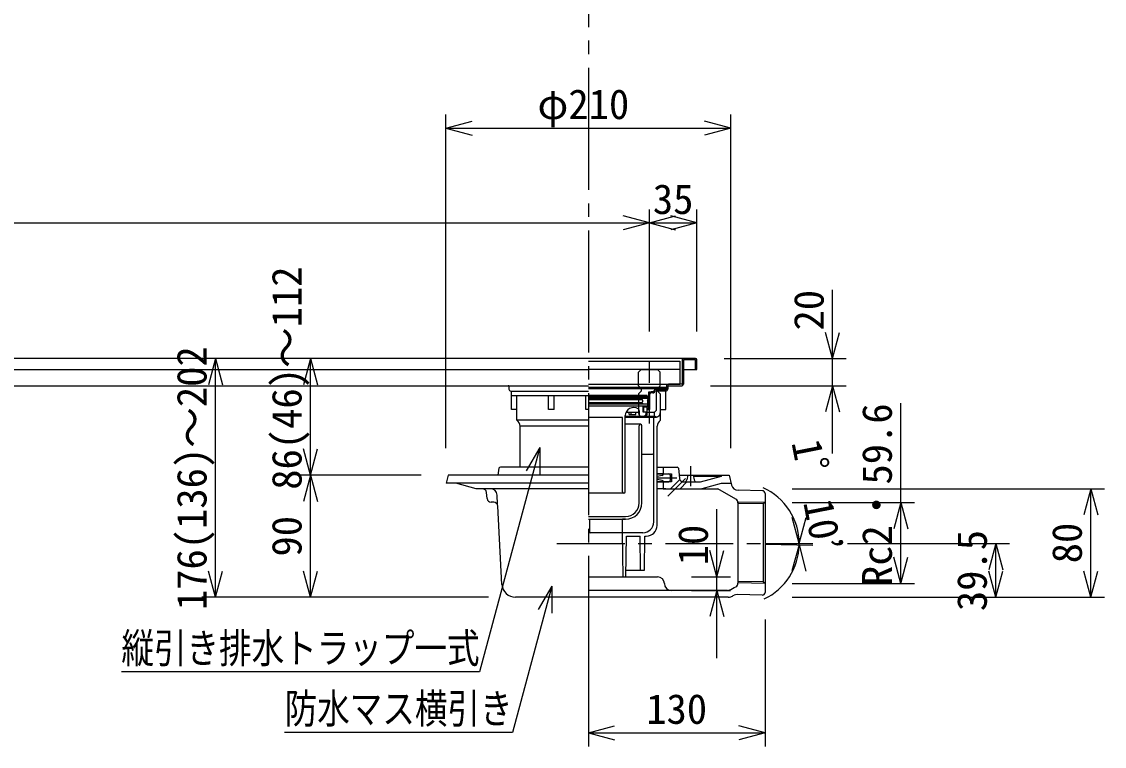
# Model space of a CAD drawing. Units: millimetres, scale not verified. Extents: x -1365 to 1365, y -930 to 870.
# Drawn here: x 40 to 838, y -283 to 251 of the extents above; entities that cross this region are included whole.
import ezdxf
from ezdxf.enums import TextEntityAlignment as Align

# ---------------------------------------------------------------- set-up
doc = ezdxf.new("R2010")
doc.units = ezdxf.units.MM
doc.header["$LTSCALE"] = 10
for name, pattern in [('CHAIN1', [8, 5, -1, 1, -1]), ('CHAIN2', [12, 9, -1, 1, -1]), ('DASHED2', [3, 2, -1])]:
    doc.linetypes.add(name, pattern=pattern)
for name, color, linetype in [('0-0_計極細', 2, 'Continuous'), ('0-1_計細線', 3, 'Continuous'), ('0-5_寸法線', 7, 'Continuous')]:
    doc.layers.add(name, color=color, linetype=linetype)
doc.styles.add('ＭＳ ゴシック', font='')
doc.styles.get('ＭＳ ゴシック').set_extended_font_data('MS Gothic')

msp = doc.modelspace()

# ---------------------------------------------------------------- linework, layer by layer
at = {"layer": '0-0_計極細', "linetype": 'CHAIN2'}
msp.add_line((457.61, 577.48), (457.61, -194.19), dxfattribs=at)
at = {"layer": '0-0_計極細', "linetype": 'DASHED2'}
msp.add_line((502.61, -44.77), (502.61, 0.28), dxfattribs=at)
at = {"layer": '0-0_計極細'}
for p, q in [((457.81, -18.07), (514.71, -18.07)), ((457.81, -19.07), (507.79, -19.07)), ((502.11, -24.57), (502.11, -21.57)), ((502.11, -21.57), (504.06, -21.57)), ((502.11, -33.87), (502.11, -23.32)), ((502.81, -34.57), (502.81, -23.32)), ((505.05, -21.57), (503.86, -21.57)), ((505.05, -22.27), (503.86, -22.27)), ((507.79, -19.07), (514.71, -18.09)), ((507.79, -35.09), (507.79, -19.78)), ((507.88, -19.76), (514.71, -18.79)), ((514.71, -33.92), (514.71, -18.07)), ((501.31, -25.97), (457.81, -25.97)), ((457.81, -26.17), (501.96, -26.17)), ((457.81, -27.17), (497.06, -27.17)), ((457.81, -29.47), (497.06, -29.47)), ((457.81, -30.47), (501.16, -30.47)), ((501.31, -30.57), (457.81, -30.57)), ((458.01, -24.07), (501.01, -24.07)), ((458.01, -25.07), (501.61, -25.07)), ((497.06, -27.17), (497.56, -26.67)), ((497.56, -27.67), (497.06, -27.17)), ((497.56, -26.17), (497.56, -26.67)), ((497.56, -27.67), (497.56, -28.97)), ((497.56, -29.97), (497.56, -30.47)), ((501.01, -25.07), (501.01, -24.07)), ((501.16, -27.67), (501.96, -26.17)), ((501.16, -27.67), (501.16, -30.47)), ((501.31, -25.97), (501.31, -25.07)), ((501.31, -32.07), (501.31, -30.57)), ((501.31, -32.07), (457.81, -32.07)), ((484.81, -40.57), (484.81, -39.1)), ((484.81, -39.48), (506.31, -39.48)), ((485.36, -36.57), (495.3, -36.57)), ((487.59, -38.27), (487.59, -36.57)), ((487.59, -38.27), (492.59, -38.27)), ((489.09, -38.27), (489.09, -36.57)), ((492.59, -38.27), (492.59, -36.57)), ((495.31, -39.47), (495.31, -36.47)), ((498.06, -36.47), (498.06, -32.07)), ((498.06, -32.57), (502.11, -32.57)), ((500.31, -36.47), (498.06, -36.47)), ((498.56, -36.47), (498.56, -32.57)), ((499.98, -38.57), (500.81, -38.57)), ((500.31, -37.47), (500.31, -36.47)), ((500.81, -38.57), (500.81, -32.57)), ((500.81, -33.87), (502.11, -33.87)), ((500.81, -34.57), (502.81, -34.57)), ((500.81, -36.57), (506.31, -36.57)), ((507.79, -35.09), (506.31, -36.57)), ((506.31, -39.48), (506.31, -36.57)), ((507.79, -40.28), (506.31, -39.48)), ((510.81, -34.48), (514.71, -34.48)), ((510.81, -42.48), (510.81, -34.48)), ((514.53, -34.48), (514.71, -34.3)), ((514.71, -34.48), (514.71, -33.92)), ((457.81, -40.28), (482.81, -40.28)), ((482.81, -95.27), (482.81, -40.57)), ((496.06, -45.48), (484.67, -45.48)), ((484.71, -40.28), (507.79, -40.28)), ((484.81, -95.27), (484.81, -40.57)), ((495.06, -103.48), (495.06, -46.48)), ((497.06, -103.48), (497.06, -46.48)), ((505.81, -66.56), (505.81, -40.28)), ((508.31, -119.98), (508.31, -46.81)), ((497.06, -67.55), (504.93, -67.55)), ((505.81, -117.48), (505.81, -66.56)), ((497.06, -103.48), (497.06, -76.48)), ((484.8, -95.4), (484.8, -95.4)), ((483.81, -96.27), (457.81, -96.27)), ((457.81, -113.48), (485.06, -113.48)), ((457.81, -115.48), (485.06, -115.48)), ((458.8, -124.98), (458.74, -115.49)), ((482.81, -125.48), (482.81, -115.48)), ((485.06, -115.48), (482.81, -115.48)), ((482.81, -125.48), (457.81, -125.48)), ((497.81, -125.48), (482.81, -125.48)), ((483.31, -157.98), (482.81, -125.48)), ((485.81, -127.98), (495.81, -127.98)), ((496.06, -152.98), (495.81, -127.98)), ((498.91, -152.98), (499.31, -127.98)), ((499.31, -127.98), (500.31, -127.98)), ((485.39, -152.98), (498.91, -152.98))]:
    msp.add_line(p, q, dxfattribs=at)
at = {"layer": '0-0_計極細', "linetype": 'CHAIN1'}
for p, q in [((532.84, -76.38), (532.84, -90.99)), ((508.31, -84.98), (522.82, -84.98)), ((529.08, -85.54), (516.24, -98.38)), ((434.4, -133.48), (608.03, -133.48))]:
    msp.add_line(p, q, dxfattribs=at)
at = {"layer": '0-0_計極細'}
for points in [[(497.56, -29.97), (497.06, -29.47), (497.56, -28.97)], [(457.81, -157.98), (482.36, -157.98), (485.31, -157.98), (485.81, -127.98)]]:
    msp.add_lwpolyline(points, dxfattribs=at)
for centre, radius, start, end in [((503.86, -23.32), 1.75, 90, 180), ((503.86, -23.32), 1.05, 90, 180), ((505.05, -20.57), 1, 270, 356.64911), ((505.05, -20.57), 1.7, 270, 356.64911), ((507.79, -20.82), 1.75, 90, 175.84901), ((507.79, -20.82), 1.05, 90, 175.84901), ((501.61, -24.57), 0.5, 270, 360), ((490.81, -39.1), 6, 55.16629, 180), ((492.31, -36.47), 3, 0, 50.0295), ((498.31, -37.47), 2, 270, 360), ((496.06, -46.48), 1, 90, 180), ((496.06, -46.48), 1, 0, 90), ((513.31, -46.81), 5, 120, 180), ((504.81, -66.56), 1, 277.18076, 360), ((483.81, -95.27), 1, 180, 270), ((483.81, -95.27), 1, 270, 360), ((485.06, -103.48), 10, 270, 360), ((485.06, -103.48), 12, 270, 360), ((497.81, -117.48), 8, 270, 360), ((459.3, -124.98), 0.5, 180.39514, 270), ((500.31, -119.98), 8, 270, 360)]:
    msp.add_arc(centre, radius, start, end, dxfattribs=at)
at = {"layer": '0-1_計細線'}
for p, q in [((457.61, 1.12), (525.11, 1.12)), ((525.11, 1.12), (525.11, -15.98)), ((526.61, 2.02), (526.61, -15.98)), ((537.61, -4.98), (537.61, 2.02)), ((-658.39, -4.98), (457.61, -4.98)), ((457.61, -4.88), (525.11, -4.88)), ((536.61, -4.98), (537.61, -4.98)), ((-52.39, -16.98), (457.61, -16.98)), ((399.11, -17.48), (399.11, -19.48)), ((400.61, -20.98), (457.61, -20.98)), ((400.91, -34.48), (400.91, -20.98)), ((457.61, -15.98), (525.11, -15.98)), ((514.71, -20.4), (507.78, -21.2)), ((514.61, -20.98), (508.61, -20.98)), ((515.11, -17.48), (515.11, -19.48)), ((516.11, -17.48), (516.11, -19.48)), ((526.61, -15.98), (516.61, -15.98)), ((516.61, -16.98), (526.61, -16.98)), ((457.81, -24.48), (400.91, -24.48)), ((404.81, -42.48), (404.81, -24.48)), ((428.31, -34.48), (428.31, -24.48)), ((432.31, -34.48), (432.31, -24.48)), ((404.81, -34.48), (400.91, -34.48)), ((432.31, -34.48), (428.31, -34.48)), ((457.81, -42.48), (404.81, -42.48)), ((407.31, -76.98), (407.31, -46.81)), ((457.81, -46.81), (407.31, -46.81)), ((391.74, -77.87), (390.96, -82.98)), ((457.8, -76.98), (392.73, -76.98)), ((508.31, -76.98), (522.95, -76.98)), ((512.84, -76.98), (512.84, -81.98)), ((523.94, -77.87), (524.8, -85.32)), ((354.34, -82.98), (352.84, -88.98)), ((457.8, -82.98), (354.34, -82.98)), ((508.31, -81.98), (516.84, -81.98)), ((512.84, -81.98), (508.31, -81.98)), ((512.04, -83.14), (508.31, -83.89)), ((512.04, -86.82), (508.31, -86.07)), ((512.84, -81.98), (518.84, -81.98)), ((512.84, -82.16), (512.84, -81.98)), ((517.84, -82.98), (517.84, -86.98)), ((524.99, -86.09), (518.1, -92.98)), ((518.84, -81.98), (518.84, -87.98)), ((524.53, -82.98), (561.34, -82.98)), ((530.84, -82.98), (530.25, -86.33)), ((534.84, -82.98), (535.45, -86.34)), ((534.99, -83.8), (555.07, -83.8)), ((540.18, -87.98), (555.77, -83.8)), ((555.77, -83.8), (555.84, -82.98)), ((561.34, -82.98), (563.17, -90.3)), ((457.8, -88.98), (352.84, -88.98)), ((374.84, -92.98), (359.91, -88.98)), ((457.8, -92.98), (374.84, -92.98)), ((385.41, -92.98), (380.89, -92.98)), ((382.96, -100.24), (382.57, -95.72)), ((508.31, -87.98), (516.84, -87.98)), ((514.7, -92.98), (508.31, -92.98)), ((512.84, -87.8), (512.84, -87.98)), ((512.84, -87.98), (512.84, -92.98)), ((512.84, -92.98), (552.91, -92.98)), ((530.17, -87.98), (525.17, -92.98)), ((527.78, -87.98), (532.84, -87.98)), ((532.84, -87.98), (540.18, -87.98)), ((536.1, -92.98), (540.84, -92.98)), ((566.34, -100.74), (552.91, -92.98)), ((585.88, -94.43), (567.93, -94.09)), ((387.85, -102.98), (385.95, -102.98)), ((390.76, -104.38), (390.41, -97.71)), ((587.84, -103.17), (567.84, -102.79)), ((567.84, -103.33), (567.84, -162.63)), ((587.84, -103.17), (586.34, -104.15)), ((587.84, -96.43), (587.84, -169.45)), ((393.95, -163.52), (390.84, -105.82)), ((586.34, -104.15), (567.82, -103.79)), ((586.34, -104.15), (586.34, -161.76)), ((457.81, -157.98), (508.62, -157.98)), ((457.81, -157.98), (488.13, -157.98)), ((587.84, -162.79), (567.84, -162.4)), ((586.34, -161.76), (567.86, -161.4)), ((587.84, -162.79), (586.34, -161.76)), ((560.64, -172.98), (403.93, -172.98)), ((560.05, -167.98), (457.8, -167.98)), ((585.81, -171.45), (567.17, -171.09))]:
    msp.add_line(p, q, dxfattribs=at)
at = {"layer": '0-1_計細線', "linetype": 'DASHED2'}
for p, q in [((496.61, -4.99), (494.61, -6.99)), ((494.61, -16.99), (494.61, -6.99)), ((496.61, -4.99), (508.61, -4.99)), ((510.61, -6.99), (508.61, -4.99)), ((510.61, -16.99), (510.61, -6.99)), ((494.61, -22.99), (494.61, -36.99)), ((510.61, -22.99), (510.61, -36.99)), ((497.61, -39.99), (507.61, -39.99))]:
    msp.add_line(p, q, dxfattribs=at)
at = {"layer": '0-1_計細線'}
for points in [[(536.61, 3.02), (527.61, 3.02), (-657.39, 3.02)], [(527.61, -4.98), (536.61, -4.98), (536.61, 2.02), (527.61, 2.02), (527.61, -15.98)], [(514.61, -19.98), (508.61, -19.98), (508.61, -20.98)], [(457.81, -34.48), (455.81, -34.48), (455.81, -24.48)], [(518.84, -87.98), (512.84, -87.98), (508.31, -87.98)], [(541.49, -92.81), (555.77, -88.98), (562.84, -88.98)]]:
    msp.add_lwpolyline(points, dxfattribs=at)
at = {"layer": '0-1_計細線', "linetype": 'DASHED2'}
for points in [[(494.61, -16.99), (496.61, -18.99), (496.61, -20.99), (494.61, -22.99)], [(510.61, -16.99), (508.61, -18.99), (508.61, -20.99), (510.61, -22.99)]]:
    msp.add_lwpolyline(points, dxfattribs=at)
at = {"layer": '0-1_計細線'}
for centre, radius, start, end in [((527.61, 2.02), 1, 90, 180), ((536.61, 2.02), 1, 0, 90), ((398.61, -17.48), 0.5, 0, 90), ((400.61, -19.48), 1.5, 180, 270), ((514.61, -19.48), 1.5, 270, 360), ((514.61, -19.48), 0.5, 270, 360), ((516.61, -17.48), 1.5, 90, 180), ((516.61, -17.48), 0.5, 90, 180), ((526.61, -15.98), 1, 270, 360), ((402.31, -46.81), 5, 0, 60), ((392.73, -77.98), 1, 90, 173.4802), ((522.95, -77.98), 1, 6.5198, 90), ((511.84, -82.16), 1, 281.30993, 360), ((511.84, -87.8), 1, 0, 78.69007), ((516.84, -82.98), 1, 0, 90), ((516.84, -86.98), 1, 270, 360), ((527.78, -84.98), 3, 186.5198, 270), ((528.28, -85.98), 2, 270, 350.0212), ((537.42, -85.98), 2, 190.32905, 270), ((379.58, -95.98), 3, 5, 90), ((385.41, -97.98), 5, 3.08199, 90), ((568.03, -89.09), 5, 194.03624, 268.9), ((585.84, -96.43), 2, 0, 88.9), ((385.95, -99.98), 3, 185, 270), ((387.85, -105.98), 3, 3.08199, 90), ((564.84, -103.33), 3, 0, 60.23101), ((508.62, -162.98), 5, 0, 90), ((403.93, -162.98), 10, 183.08199, 270), ((518.62, -162.98), 5, 180, 270), ((543.99, -126.17), 45, 292.48305, 299.76899), ((564.84, -162.63), 3, 299.76899, 360), ((560.05, -164.98), 3, 270, 292.48305), ((560.64, -167.98), 5, 270, 291.71126), ((543.99, -126.17), 50, 291.71126, 294.81818), ((567.08, -176.09), 5, 88.9, 114.81818), ((585.84, -169.45), 2, 268.9, 360)]:
    msp.add_arc(centre, radius, start, end, dxfattribs=at)
at = {"layer": '0-1_計細線', "linetype": 'DASHED2'}
for centre, start, end in [((497.61, -36.99), 180, 270), ((507.61, -36.99), 270, 360)]:
    msp.add_arc(centre, 3, start, end, dxfattribs=at)
at = {"layer": '0-5_寸法線'}
for p, q in [((352.61, -62.98), (352.61, 183.02)), ((352.61, 173.02), (371.92, 178.2)), ((562.61, 173.02), (543.29, 178.2)), ((562.61, -62.98), (562.61, 183.02)), ((352.61, 173.02), (371.92, 167.84)), ((352.61, 173.02), (562.61, 173.02)), ((562.61, 173.02), (543.29, 167.84)), ((502.61, 23.02), (502.61, 113.02)), ((537.61, 23.02), (537.61, 113.02)), ((502.61, 103.02), (483.29, 108.2)), ((502.61, 103.02), (521.92, 108.2)), ((537.61, 103.02), (518.29, 108.2)), ((-623.39, 103.02), (502.61, 103.02)), ((502.61, 103.02), (483.29, 97.84)), ((502.61, 103.02), (521.92, 97.84)), ((502.61, 103.02), (537.61, 103.02)), ((537.61, 103.02), (518.29, 97.84)), ((637.61, -66.98), (637.61, 53.73)), ((637.61, 3.02), (632.43, 22.34)), ((637.61, 3.02), (642.78, 22.34)), ((437.61, 3.02), (172.84, 3.02)), ((182.84, 3.02), (177.66, -16.3)), ((182.84, 3.02), (188.01, -16.3)), ((182.84, -172.98), (182.84, 3.02)), ((437.61, 3.02), (242.84, 3.02)), ((252.84, 3.02), (247.66, -16.3)), ((252.84, 3.02), (258.01, -16.3)), ((252.84, -82.98), (252.84, 3.02)), ((557.61, 3.02), (647.61, 3.02)), ((547.61, -16.98), (647.61, -16.98)), ((637.61, -16.98), (632.43, -36.3)), ((637.61, -16.98), (642.78, -36.3)), ((687.84, -162.79), (687.84, -29.77)), ((252.84, -82.98), (247.66, -63.66)), ((252.84, -82.98), (258.01, -63.66)), ((421.85, -62.57), (411.85, -79.89)), ((421.85, -62.57), (421.85, -82.57)), ((334.34, -82.98), (242.84, -82.98)), ((252.84, -82.98), (247.66, -102.3)), ((252.84, -82.98), (258.01, -102.3)), ((252.84, -172.98), (252.84, -82.98)), ((607.84, -92.98), (837.84, -92.98)), ((827.84, -92.98), (822.67, -112.3)), ((827.84, -92.98), (833.02, -112.3)), ((827.84, -172.98), (827.84, -92.98)), ((607.84, -103.17), (697.84, -103.17)), ((687.84, -103.17), (682.67, -122.49)), ((687.84, -103.17), (693.02, -122.49)), ((552.3, -217.98), (552.3, -107.98)), ((613, -133.48), (607.82, -114.16)), ((613, -133.48), (618.17, -114.16)), ((587.79, -133.48), (623, -133.48)), ((587.79, -133.86), (622.99, -134.54)), ((612.99, -134.35), (607.44, -153.56)), ((612.99, -134.35), (617.79, -153.76)), ((648.61, -133.48), (767.84, -133.48)), ((757.84, -133.48), (752.67, -152.8)), ((757.84, -133.48), (763.02, -152.8)), ((757.84, -172.98), (757.84, -133.48)), ((552.3, -157.98), (547.12, -138.66)), ((552.3, -157.98), (557.47, -138.66)), ((687.84, -162.79), (682.67, -143.47)), ((687.84, -162.79), (693.02, -143.47)), ((182.84, -172.98), (177.66, -153.66)), ((182.84, -172.98), (188.01, -153.66)), ((252.84, -172.98), (247.66, -153.66)), ((252.84, -172.98), (258.01, -153.66)), ((533.62, -157.98), (562.3, -157.98)), ((757.84, -172.98), (752.67, -153.66)), ((757.84, -172.98), (763.02, -153.66)), ((827.84, -172.98), (822.67, -153.66)), ((827.84, -172.98), (833.02, -153.66)), ((430.7, -164.74), (420.7, -182.06)), ((430.7, -164.74), (430.7, -184.74)), ((607.84, -162.79), (697.84, -162.79)), ((383.93, -172.98), (172.84, -172.98)), ((383.93, -172.98), (242.84, -172.98)), ((533.62, -167.98), (562.3, -167.98)), ((552.3, -167.98), (547.12, -187.3)), ((552.3, -167.98), (557.47, -187.3)), ((607.84, -172.98), (837.84, -172.98)), ((607.84, -172.98), (767.84, -172.98)), ((587.84, -189.45), (587.84, -282.98)), ((457.61, -192.98), (457.61, -282.98)), ((457.61, -272.98), (476.92, -267.8)), ((587.84, -272.98), (568.53, -267.8)), ((457.61, -272.98), (476.92, -278.16)), ((457.61, -272.98), (587.84, -272.98)), ((587.84, -272.98), (568.53, -278.16))]:
    msp.add_line(p, q, dxfattribs=at)
for points in [[(421.85, -62.57), (377.49, -228.13), (113.49, -228.13)], [(430.7, -164.74), (401.77, -272.69), (233.77, -272.69)]]:
    msp.add_lwpolyline(points, dxfattribs=at)
for start, end in [(0, 65.80413), (295.52224, 358.9), (358.9, 360)]:
    msp.add_arc((567.79, -133.48), 45.2, start, end, dxfattribs=at)

# ---------------------------------------------------------------- texts
at = {"layer": '0-5_寸法線', "style": 'ＭＳ ゴシック'}
for s, p in [('φ210', (420.11, 173.02)), ('35', (505.11, 103.02)), ('130', (500.23, -272.98))]:
    msp.add_text(s, height=21.99, dxfattribs=at).set_placement(p, align=Align.BOTTOM_LEFT)
for s, rotation, p in [('86(46)～112', 90, (252.84, -93.73)), ('20', 90, (637.61, 23.73)), ('176(136)～202', 90, (182.84, -182.48)), ('Rc2・59.6', 90, (687.84, -164.77)), ('1゜10’', 281.127, (600.74, -60.16)), ('90', 90, (252.84, -142.98)), ('80', 90, (827.84, -147.98)), ('10', 90, (552.3, -149.47)), ('39.5', 90, (757.84, -183.23))]:
    msp.add_text(s, height=21.99, rotation=rotation, dxfattribs=at).set_placement(p, align=Align.BOTTOM_LEFT)
at = {"layer": '0-5_寸法線', "style": 'ＭＳ ゴシック', "width": 0.8}
for s, p in [('縦引き排水トラップ一式', (113.49, -228.13)), ('防水マス横引き', (233.77, -272.69))]:
    msp.add_text(s, height=21.99, dxfattribs=at).set_placement(p, align=Align.BOTTOM_LEFT)

doc.saveas('drawing.dxf')
